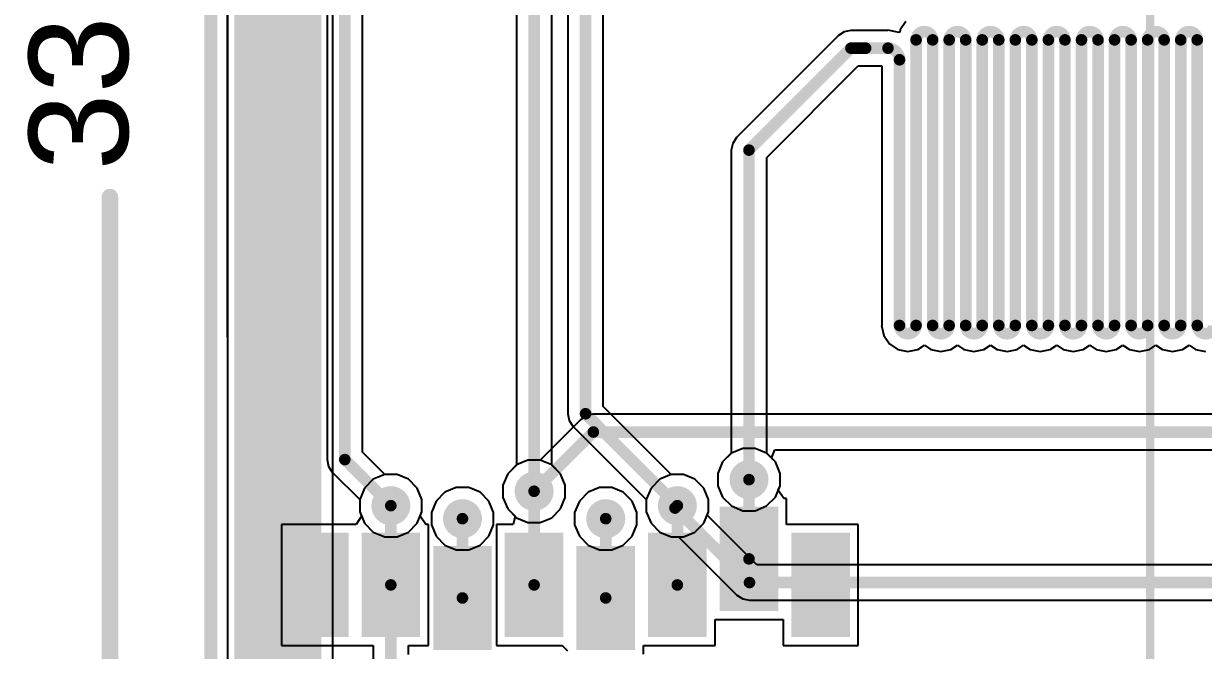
# Model space of a CAD drawing. Header units: inches. Extents: x -3 to 128, y -12 to 41.
# Drawn here: x -2.88 to 15.24, y 3.92 to 13.55 of the extents above; entities that cross this region are included whole.
import ezdxf

# ---------------------------------------------------------------- set-up
doc = ezdxf.new("R2010")
doc.units = ezdxf.units.IN
for name, color, linetype in [('Board Cutout', 216, 'Continuous'), ('Bottom Layer', 5, 'Continuous'), ('Dimension', 6, 'Continuous'), ('Layer 1', 16, 'Continuous'), ('Layer 2', 76, 'Continuous'), ('Top Layer', 1, 'Continuous'), ('Top Overlay', 2, 'Continuous'), ('Top Paste', 8, 'Continuous'), ('Top Solder', 216, 'Continuous'), ('Via Holes', 16, 'Continuous')]:
    doc.layers.add(name, color=color, linetype=linetype)
doc.styles.add('Arial', font='', dxfattribs={"height": 0.2})
doc.styles.get('Arial').set_extended_font_data('Arial')

msp = doc.modelspace()

# ---------------------------------------------------------------- hatches: boundary and pattern name
at = {"layer": 'Bottom Layer'}
h = msp.add_hatch(color=5, dxfattribs=at)
edge = h.paths.add_edge_path()
edge.add_arc((8.264, 6.546), 0.3, 0, 360)
h = msp.add_hatch(color=5, dxfattribs=at)
edge = h.paths.add_edge_path()
edge.add_arc((4.964, 6.367), 0.3, 0, 360)
h = msp.add_hatch(color=5, dxfattribs=at)
edge = h.paths.add_edge_path()
edge.add_arc((2.764, 6.146), 0.3, 0, 360)
h = msp.add_hatch(color=5, dxfattribs=at)
edge = h.paths.add_edge_path()
edge.add_arc((7.164, 6.146), 0.3, 0, 360)
h = msp.add_hatch(color=5, dxfattribs=at)
edge = h.paths.add_edge_path()
edge.add_arc((3.864, 5.946), 0.3, 0, 360)
h = msp.add_hatch(color=5, dxfattribs=at)
edge = h.paths.add_edge_path()
edge.add_arc((6.064, 5.946), 0.3, 0, 360)
at = {"layer": 'Layer 1'}
h = msp.add_hatch(color=16, dxfattribs=at)
edge = h.paths.add_edge_path()
edge.add_arc((8.264, 6.546), 0.3, 0, 360)
h = msp.add_hatch(color=16, dxfattribs=at)
edge = h.paths.add_edge_path()
edge.add_arc((4.964, 6.367), 0.3, 0, 360)
h = msp.add_hatch(color=16, dxfattribs=at)
edge = h.paths.add_edge_path()
edge.add_arc((2.764, 6.146), 0.3, 0, 360)
h = msp.add_hatch(color=16, dxfattribs=at)
edge = h.paths.add_edge_path()
edge.add_arc((7.164, 6.146), 0.3, 0, 360)
h = msp.add_hatch(color=16, dxfattribs=at)
edge = h.paths.add_edge_path()
edge.add_arc((3.864, 5.946), 0.3, 0, 360)
h = msp.add_hatch(color=16, dxfattribs=at)
edge = h.paths.add_edge_path()
edge.add_arc((6.064, 5.946), 0.3, 0, 360)
at = {"layer": 'Layer 2'}
msp.add_hatch(color=76, dxfattribs=at).paths.add_polyline_path([(0.424, 0.429), (1.694, 0.429), (1.694, 15.63), (0.424, 15.63)])
h = msp.add_hatch(color=76, dxfattribs=at)
edge = h.paths.add_edge_path()
edge.add_arc((8.264, 6.546), 0.3, 0, 360)
h = msp.add_hatch(color=76, dxfattribs=at)
edge = h.paths.add_edge_path()
edge.add_arc((4.964, 6.367), 0.3, 0, 360)
h = msp.add_hatch(color=76, dxfattribs=at)
edge = h.paths.add_edge_path()
edge.add_arc((2.764, 6.146), 0.3, 0, 360)
h = msp.add_hatch(color=76, dxfattribs=at)
edge = h.paths.add_edge_path()
edge.add_arc((7.164, 6.146), 0.3, 0, 360)
h = msp.add_hatch(color=76, dxfattribs=at)
edge = h.paths.add_edge_path()
edge.add_arc((3.864, 5.946), 0.3, 0, 360)
h = msp.add_hatch(color=76, dxfattribs=at)
edge = h.paths.add_edge_path()
edge.add_arc((6.064, 5.946), 0.3, 0, 360)
at = {"layer": 'Top Layer'}
h = msp.add_hatch(color=1, dxfattribs=at)
edge = h.paths.add_edge_path()
edge.add_arc((8.264, 6.546), 0.3, 0, 360)
h = msp.add_hatch(color=1, dxfattribs=at)
edge = h.paths.add_edge_path()
edge.add_arc((4.964, 6.367), 0.3, 0, 360)
h = msp.add_hatch(color=1, dxfattribs=at)
edge = h.paths.add_edge_path()
edge.add_arc((2.764, 6.146), 0.3, 0, 360)
h = msp.add_hatch(color=1, dxfattribs=at)
edge = h.paths.add_edge_path()
edge.add_arc((7.164, 6.146), 0.3, 0, 360)
h = msp.add_hatch(color=1, dxfattribs=at)
edge = h.paths.add_edge_path()
edge.add_arc((3.864, 5.946), 0.3, 0, 360)
h = msp.add_hatch(color=1, dxfattribs=at)
edge = h.paths.add_edge_path()
edge.add_arc((6.064, 5.946), 0.3, 0, 360)
for points in [[(7.864, 6.079), (8.664, 6.079), (8.664, 4.579), (7.864, 4.579)], [(1.264, 5.679), (2.064, 5.679), (2.064, 4.179), (1.264, 4.179)], [(2.364, 5.679), (3.164, 5.679), (3.164, 4.179), (2.364, 4.179)], [(4.564, 5.679), (5.364, 5.679), (5.364, 4.179), (4.564, 4.179)], [(6.764, 5.679), (7.564, 5.679), (7.564, 4.179), (6.764, 4.179)], [(8.964, 5.679), (9.764, 5.679), (9.764, 4.179), (8.964, 4.179)], [(3.464, 5.479), (4.264, 5.479), (4.264, 3.979), (3.464, 3.979)], [(5.664, 5.479), (6.464, 5.479), (6.464, 3.979), (5.664, 3.979)]]:
    msp.add_hatch(color=1, dxfattribs=at).paths.add_polyline_path(points)
at = {"layer": 'Top Paste'}
for points in [[(7.864, 6.079), (8.664, 6.079), (8.664, 4.579), (7.864, 4.579)], [(1.264, 5.679), (2.064, 5.679), (2.064, 4.179), (1.264, 4.179)], [(2.364, 5.679), (3.164, 5.679), (3.164, 4.179), (2.364, 4.179)], [(4.564, 5.679), (5.364, 5.679), (5.364, 4.179), (4.564, 4.179)], [(6.764, 5.679), (7.564, 5.679), (7.564, 4.179), (6.764, 4.179)], [(8.964, 5.679), (9.764, 5.679), (9.764, 4.179), (8.964, 4.179)], [(3.464, 5.479), (4.264, 5.479), (4.264, 3.979), (3.464, 3.979)], [(5.664, 5.479), (6.464, 5.479), (6.464, 3.979), (5.664, 3.979)]]:
    msp.add_hatch(color=8, dxfattribs=at).paths.add_polyline_path(points)
at = {"layer": 'Top Solder'}
for points in [[(7.814, 6.129), (8.714, 6.129), (8.714, 4.529), (7.814, 4.529)], [(1.214, 5.729), (2.114, 5.729), (2.114, 4.129), (1.214, 4.129)], [(2.314, 5.729), (3.214, 5.729), (3.214, 4.129), (2.314, 4.129)], [(4.514, 5.729), (5.414, 5.729), (5.414, 4.129), (4.514, 4.129)], [(6.714, 5.729), (7.614, 5.729), (7.614, 4.129), (6.714, 4.129)], [(8.914, 5.729), (9.814, 5.729), (9.814, 4.129), (8.914, 4.129)], [(3.414, 5.529), (4.314, 5.529), (4.314, 3.929), (3.414, 3.929)], [(5.614, 5.529), (6.514, 5.529), (6.514, 3.929), (5.614, 3.929)]]:
    msp.add_hatch(color=216, dxfattribs=at).paths.add_polyline_path(points)
at = {"layer": 'Via Holes'}
h = msp.add_hatch(color=7, dxfattribs=at)
edge = h.paths.add_edge_path()
edge.add_arc((8.264, 6.546), 0.15, 0, 360)
h = msp.add_hatch(color=7, dxfattribs=at)
edge = h.paths.add_edge_path()
edge.add_arc((4.964, 6.367), 0.15, 0, 360)
h = msp.add_hatch(color=7, dxfattribs=at)
edge = h.paths.add_edge_path()
edge.add_arc((2.764, 6.146), 0.15, 0, 360)
h = msp.add_hatch(color=7, dxfattribs=at)
edge = h.paths.add_edge_path()
edge.add_arc((7.164, 6.146), 0.15, 0, 360)
h = msp.add_hatch(color=7, dxfattribs=at)
edge = h.paths.add_edge_path()
edge.add_arc((3.864, 5.946), 0.15, 0, 360)
h = msp.add_hatch(color=7, dxfattribs=at)
edge = h.paths.add_edge_path()
edge.add_arc((6.064, 5.946), 0.15, 0, 360)

# ---------------------------------------------------------------- linework, layer by layer
at = {"layer": 'Board Cutout', "const_width": 0.2}
msp.add_lwpolyline([(-0.003, 33.09), (0, 0)], dxfattribs=at)
at = {"layer": 'Bottom Layer'}
for p, q in [((0.259, 3.746), (0.257, 29.977)), ((7.993, 6.951), (7.859, 6.817)), ((8.169, 7.024), (7.993, 6.951)), ((8.359, 7.024), (8.169, 7.024)), ((8.534, 6.951), (8.359, 7.024)), ((8.669, 6.817), (8.534, 6.951)), ((4.693, 6.772), (4.559, 6.637)), ((4.869, 6.844), (4.693, 6.772)), ((5.059, 6.844), (4.869, 6.844)), ((5.234, 6.772), (5.059, 6.844)), ((5.369, 6.637), (5.234, 6.772)), ((7.859, 6.817), (7.786, 6.641)), ((8.742, 6.641), (8.669, 6.817)), ((2.493, 6.551), (2.359, 6.417)), ((2.669, 6.624), (2.493, 6.551)), ((2.859, 6.624), (2.669, 6.624)), ((3.034, 6.551), (2.859, 6.624)), ((3.169, 6.417), (3.034, 6.551)), ((4.559, 6.637), (4.486, 6.462)), ((5.442, 6.462), (5.369, 6.637)), ((6.893, 6.551), (6.759, 6.417)), ((7.069, 6.624), (6.893, 6.551)), ((7.259, 6.624), (7.069, 6.624)), ((7.434, 6.551), (7.259, 6.624)), ((7.569, 6.417), (7.434, 6.551)), ((7.786, 6.641), (7.786, 6.451)), ((8.742, 6.451), (8.742, 6.641)), ((2.359, 6.417), (2.286, 6.241)), ((3.242, 6.241), (3.169, 6.417)), ((3.593, 6.351), (3.459, 6.217)), ((3.769, 6.424), (3.593, 6.351)), ((3.959, 6.424), (3.769, 6.424)), ((4.134, 6.351), (3.959, 6.424)), ((4.269, 6.217), (4.134, 6.351)), ((4.486, 6.462), (4.486, 6.272)), ((5.442, 6.272), (5.442, 6.462)), ((6.759, 6.417), (6.686, 6.241)), ((7.642, 6.241), (7.569, 6.417)), ((7.786, 6.451), (7.859, 6.276)), ((8.669, 6.276), (8.742, 6.451)), ((2.286, 6.241), (2.286, 6.051)), ((3.242, 6.051), (3.242, 6.241)), ((3.459, 6.217), (3.386, 6.041)), ((4.342, 6.041), (4.269, 6.217)), ((4.486, 6.272), (4.559, 6.096)), ((5.369, 6.096), (5.442, 6.272)), ((6.686, 6.241), (6.686, 6.051)), ((7.642, 6.051), (7.642, 6.241)), ((7.859, 6.276), (7.993, 6.141)), ((8.534, 6.141), (8.669, 6.276)), ((2.286, 6.051), (2.359, 5.876)), ((3.169, 5.876), (3.242, 6.051)), ((3.386, 6.041), (3.386, 5.851)), ((4.342, 5.851), (4.342, 6.041)), ((4.559, 6.096), (4.693, 5.961)), ((5.234, 5.961), (5.369, 6.096)), ((6.686, 6.051), (6.759, 5.876)), ((7.569, 5.876), (7.642, 6.051)), ((7.993, 6.141), (8.169, 6.069)), ((8.169, 6.069), (8.359, 6.069)), ((8.359, 6.069), (8.534, 6.141)), ((2.359, 5.876), (2.493, 5.741)), ((3.034, 5.741), (3.169, 5.876)), ((3.386, 5.851), (3.459, 5.676)), ((4.269, 5.676), (4.342, 5.851)), ((4.693, 5.961), (4.869, 5.889)), ((4.869, 5.889), (5.059, 5.889)), ((5.059, 5.889), (5.234, 5.961)), ((6.759, 5.876), (6.893, 5.741)), ((7.434, 5.741), (7.569, 5.876)), ((2.493, 5.741), (2.669, 5.669)), ((2.669, 5.669), (2.859, 5.669)), ((2.859, 5.669), (3.034, 5.741)), ((3.459, 5.676), (3.593, 5.541)), ((4.134, 5.541), (4.269, 5.676)), ((6.893, 5.741), (7.069, 5.669)), ((7.069, 5.669), (7.259, 5.669)), ((7.259, 5.669), (7.434, 5.741)), ((3.593, 5.541), (3.769, 5.469)), ((3.769, 5.469), (3.959, 5.469)), ((3.959, 5.469), (4.134, 5.541))]:
    msp.add_line(p, q, dxfattribs=at)
at = {"layer": 'Dimension', "const_width": 0.254}
msp.add_lwpolyline([(-1.55, 0), (-1.55, 10.883)], dxfattribs=at)
at = {"layer": 'Dimension', "const_width": 0.127}
msp.add_lwpolyline([(-1.614, 10.883, 1), (-1.487, 10.883, 1)], format="xyb", close=True, dxfattribs=at)
at = {"layer": 'Layer 1'}
for p, q in [((0.259, 0.259), (0.256, 32.741)), ((1.785, 26.934), (1.785, 6.853)), ((2.329, 6.966), (2.329, 26.821)), ((5.482, 26.391), (5.482, 7.557)), ((6.026, 7.669), (6.026, 26.278)), ((5.236, 6.77), (5.236, 25.07)), ((4.692, 15.979), (4.692, 6.77)), ((9.725, 13.42), (9.637, 13.361)), ((9.829, 13.441), (9.725, 13.42)), ((10.398, 13.441), (9.829, 13.441)), ((9.829, 13.441), (9.829, 13.441)), ((10.572, 13.41), (10.398, 13.445)), ((10.398, 13.445), (10.398, 13.441)), ((10.579, 13.413), (10.572, 13.41)), ((10.586, 13.45), (10.579, 13.413)), ((10.673, 13.58), (10.586, 13.45)), ((9.637, 13.361), (8.071, 11.796)), ((9.637, 13.361), (9.637, 13.361)), ((8.536, 11.491), (9.942, 12.897)), ((9.942, 12.897), (10.304, 12.897)), ((10.304, 12.897), (10.304, 8.912)), ((8.071, 11.796), (8.013, 11.708)), ((8.013, 11.708), (7.992, 11.604)), ((7.992, 11.604), (7.992, 6.95)), ((8.536, 6.95), (8.536, 11.491)), ((10.304, 8.912), (10.301, 8.912)), ((10.301, 8.912), (10.332, 8.759)), ((10.332, 8.759), (10.419, 8.628)), ((10.419, 8.628), (10.549, 8.541)), ((10.549, 8.541), (10.703, 8.511)), ((10.703, 8.511), (10.856, 8.541)), ((10.856, 8.541), (10.957, 8.608)), ((10.957, 8.608), (11.057, 8.541)), ((11.057, 8.541), (11.211, 8.511)), ((11.211, 8.511), (11.364, 8.541)), ((11.364, 8.541), (11.465, 8.608)), ((11.465, 8.608), (11.565, 8.541)), ((11.565, 8.541), (11.719, 8.511)), ((11.719, 8.511), (11.872, 8.541)), ((11.872, 8.541), (11.973, 8.608)), ((11.973, 8.608), (12.073, 8.541)), ((12.073, 8.541), (12.227, 8.511)), ((12.227, 8.511), (12.38, 8.541)), ((12.38, 8.541), (12.481, 8.608)), ((12.481, 8.608), (12.581, 8.541)), ((12.581, 8.541), (12.735, 8.511)), ((12.735, 8.511), (12.888, 8.541)), ((12.888, 8.541), (12.989, 8.608)), ((12.989, 8.608), (13.089, 8.541)), ((13.089, 8.541), (13.243, 8.511)), ((13.243, 8.511), (13.396, 8.541)), ((13.396, 8.541), (13.497, 8.608)), ((13.497, 8.608), (13.597, 8.541)), ((13.597, 8.541), (13.751, 8.511)), ((13.751, 8.511), (13.904, 8.541)), ((13.904, 8.541), (14.005, 8.608)), ((14.005, 8.608), (14.105, 8.541)), ((14.105, 8.541), (14.259, 8.511)), ((14.259, 8.511), (14.412, 8.541)), ((14.412, 8.541), (14.513, 8.608)), ((14.513, 8.608), (14.613, 8.541)), ((14.613, 8.541), (14.767, 8.511)), ((14.767, 8.511), (14.92, 8.541)), ((14.92, 8.541), (15.021, 8.608)), ((15.021, 8.608), (15.121, 8.541)), ((15.121, 8.541), (15.275, 8.511)), ((7.071, 6.624), (6.026, 7.669)), ((5.482, 7.557), (5.502, 7.452)), ((5.502, 7.452), (5.561, 7.364)), ((5.561, 7.364), (6.686, 6.24)), ((2.671, 6.624), (2.329, 6.966)), ((7.992, 6.95), (7.859, 6.817)), ((8.669, 6.817), (8.536, 6.95)), ((1.785, 6.853), (1.805, 6.749)), ((1.805, 6.749), (1.864, 6.661)), ((4.692, 6.77), (4.559, 6.637)), ((5.369, 6.637), (5.236, 6.77)), ((7.859, 6.817), (7.786, 6.641)), ((8.742, 6.641), (8.669, 6.817)), ((1.864, 6.661), (2.286, 6.24)), ((2.859, 6.624), (2.671, 6.624)), ((3.034, 6.551), (2.859, 6.624)), ((3.169, 6.417), (3.034, 6.551)), ((4.559, 6.637), (4.486, 6.462)), ((5.442, 6.462), (5.369, 6.637)), ((7.259, 6.624), (7.071, 6.624)), ((7.434, 6.551), (7.259, 6.624)), ((7.569, 6.417), (7.434, 6.551)), ((7.786, 6.641), (7.786, 6.451)), ((8.742, 6.451), (8.742, 6.641)), ((3.242, 6.241), (3.169, 6.417)), ((4.486, 6.462), (4.486, 6.272)), ((5.442, 6.272), (5.442, 6.462)), ((5.793, 6.351), (5.659, 6.217)), ((5.969, 6.424), (5.793, 6.351)), ((6.159, 6.424), (5.969, 6.424)), ((6.334, 6.351), (6.159, 6.424)), ((6.469, 6.217), (6.334, 6.351)), ((7.642, 6.241), (7.569, 6.417)), ((7.786, 6.451), (7.859, 6.276)), ((8.669, 6.276), (8.742, 6.451)), ((2.286, 6.24), (2.286, 6.051)), ((3.242, 6.051), (3.242, 6.241)), ((4.486, 6.272), (4.559, 6.096)), ((5.369, 6.096), (5.442, 6.272)), ((5.659, 6.217), (5.586, 6.041)), ((6.542, 6.041), (6.469, 6.217)), ((6.686, 6.24), (6.686, 6.051)), ((7.642, 6.051), (7.642, 6.241)), ((7.859, 6.276), (7.993, 6.141)), ((8.534, 6.141), (8.669, 6.276)), ((2.286, 6.051), (2.359, 5.876)), ((3.169, 5.876), (3.242, 6.051)), ((4.559, 6.096), (4.693, 5.961)), ((5.234, 5.961), (5.369, 6.096)), ((5.586, 6.041), (5.586, 5.851)), ((6.542, 5.851), (6.542, 6.041)), ((6.686, 6.051), (6.759, 5.876)), ((7.62, 6), (7.642, 6.051)), ((8.384, 5.237), (7.62, 6)), ((7.993, 6.141), (8.169, 6.069)), ((8.169, 6.069), (8.359, 6.069)), ((8.359, 6.069), (8.534, 6.141)), ((2.359, 5.876), (2.493, 5.741)), ((3.034, 5.741), (3.169, 5.876)), ((4.693, 5.961), (4.869, 5.889)), ((4.869, 5.889), (5.059, 5.889)), ((5.059, 5.889), (5.234, 5.961)), ((5.586, 5.851), (5.659, 5.676)), ((6.469, 5.676), (6.542, 5.851)), ((6.759, 5.876), (6.893, 5.741)), ((2.493, 5.741), (2.669, 5.669)), ((2.669, 5.669), (2.859, 5.669)), ((2.859, 5.669), (3.034, 5.741)), ((5.659, 5.676), (5.793, 5.541)), ((6.334, 5.541), (6.469, 5.676)), ((6.893, 5.741), (7.069, 5.669)), ((7.069, 5.669), (7.183, 5.669)), ((7.183, 5.669), (8.079, 4.773)), ((5.793, 5.541), (5.969, 5.469)), ((5.969, 5.469), (6.159, 5.469)), ((6.159, 5.469), (6.334, 5.541)), ((21.073, 5.237), (8.384, 5.237)), ((8.079, 4.773), (8.167, 4.714)), ((8.167, 4.714), (8.271, 4.693)), ((8.271, 4.693), (21.185, 4.693))]:
    msp.add_line(p, q, dxfattribs=at)
at = {"layer": 'Layer 1', "const_width": 0.178}
for points in [[(2.057, 6.853), (2.057, 26.934)], [(5.754, 7.557), (5.754, 26.391)], [(4.964, 6.367), (4.964, 25.07)], [(8.264, 11.604), (9.829, 13.169)], [(9.829, 13.169), (10.055, 13.169)], [(10.055, 13.169), (10.398, 13.169)], [(10.83, 8.912), (10.83, 13.296)], [(11.084, 8.912), (11.084, 13.296)], [(11.338, 8.912), (11.338, 13.296)], [(11.592, 8.912), (11.592, 13.296)], [(11.846, 8.912), (11.846, 13.296)], [(12.1, 8.912), (12.1, 13.296)], [(12.354, 8.912), (12.354, 13.296)], [(12.608, 8.912), (12.608, 13.296)], [(12.862, 8.912), (12.862, 13.296)], [(13.116, 8.912), (13.116, 13.296)], [(13.37, 8.912), (13.37, 13.296)], [(13.624, 8.912), (13.624, 13.296)], [(13.878, 8.912), (13.878, 13.296)], [(14.132, 8.912), (14.132, 13.296)], [(14.386, 8.912), (14.386, 13.296)], [(14.64, 8.912), (14.64, 13.296)], [(14.894, 8.912), (14.894, 13.296)], [(15.148, 8.912), (15.148, 13.296)], [(10.576, 8.912), (10.576, 12.991)], [(8.264, 6.546), (8.264, 11.604)], [(5.754, 7.557), (7.164, 6.146)], [(2.057, 6.853), (2.764, 6.146)], [(7.127, 6.109), (8.271, 4.965)], [(8.271, 4.965), (21.185, 4.965)]]:
    msp.add_lwpolyline(points, dxfattribs=at)
for points in [[(10.83, 13.296, -1), (11.084, 13.296)], [(11.338, 13.296, -1), (11.592, 13.296)], [(11.846, 13.296, -1), (12.1, 13.296)], [(12.354, 13.296, -1), (12.608, 13.296)], [(12.862, 13.296, -1), (13.116, 13.296)], [(13.37, 13.296, -1), (13.624, 13.296)], [(13.878, 13.296, -1), (14.132, 13.296)], [(14.386, 13.296, -1), (14.64, 13.296)], [(14.894, 13.296, -1), (15.148, 13.296)], [(10.398, 13.169, -0.414214), (10.576, 12.991)], [(10.83, 8.912, -1), (10.576, 8.912)], [(11.338, 8.912, -1), (11.084, 8.912)], [(11.846, 8.912, -1), (11.592, 8.912)], [(12.354, 8.912, -1), (12.1, 8.912)], [(12.862, 8.912, -1), (12.608, 8.912)], [(13.37, 8.912, -1), (13.116, 8.912)], [(13.878, 8.912, -1), (13.624, 8.912)], [(14.386, 8.912, -1), (14.132, 8.912)], [(14.894, 8.912, -1), (14.64, 8.912)], [(15.402, 8.912, -1), (15.148, 8.912)]]:
    msp.add_lwpolyline(points, format="xyb", dxfattribs=at)
at = {"layer": 'Layer 1', "const_width": 0.0889}
for points in [[(9.785, 13.169, 1), (9.874, 13.169, 1)], [(9.785, 13.169, 1), (9.874, 13.169, 1)], [(10.011, 13.169, 1), (10.1, 13.169, 1)], [(10.011, 13.169, 1), (10.1, 13.169, 1)], [(10.354, 13.169, 1), (10.443, 13.169, 1)], [(10.354, 13.169, 1), (10.443, 13.169, 1)], [(10.785, 13.296, 1), (10.874, 13.296, 1)], [(10.785, 13.296, 1), (10.874, 13.296, 1)], [(11.039, 13.296, 1), (11.128, 13.296, 1)], [(11.039, 13.296, 1), (11.128, 13.296, 1)], [(11.293, 13.296, 1), (11.382, 13.296, 1)], [(11.293, 13.296, 1), (11.382, 13.296, 1)], [(11.547, 13.296, 1), (11.636, 13.296, 1)], [(11.547, 13.296, 1), (11.636, 13.296, 1)], [(11.801, 13.296, 1), (11.89, 13.296, 1)], [(11.801, 13.296, 1), (11.89, 13.296, 1)], [(12.055, 13.296, 1), (12.144, 13.296, 1)], [(12.055, 13.296, 1), (12.144, 13.296, 1)], [(12.309, 13.296, 1), (12.398, 13.296, 1)], [(12.309, 13.296, 1), (12.398, 13.296, 1)], [(12.563, 13.296, 1), (12.652, 13.296, 1)], [(12.563, 13.296, 1), (12.652, 13.296, 1)], [(12.817, 13.296, 1), (12.906, 13.296, 1)], [(12.817, 13.296, 1), (12.906, 13.296, 1)], [(13.071, 13.296, 1), (13.16, 13.296, 1)], [(13.071, 13.296, 1), (13.16, 13.296, 1)], [(13.325, 13.296, 1), (13.414, 13.296, 1)], [(13.325, 13.296, 1), (13.414, 13.296, 1)], [(13.579, 13.296, 1), (13.668, 13.296, 1)], [(13.579, 13.296, 1), (13.668, 13.296, 1)], [(13.833, 13.296, 1), (13.922, 13.296, 1)], [(13.833, 13.296, 1), (13.922, 13.296, 1)], [(14.087, 13.296, 1), (14.176, 13.296, 1)], [(14.087, 13.296, 1), (14.176, 13.296, 1)], [(14.341, 13.296, 1), (14.43, 13.296, 1)], [(14.341, 13.296, 1), (14.43, 13.296, 1)], [(14.595, 13.296, 1), (14.684, 13.296, 1)], [(14.595, 13.296, 1), (14.684, 13.296, 1)], [(14.849, 13.296, 1), (14.938, 13.296, 1)], [(14.849, 13.296, 1), (14.938, 13.296, 1)], [(15.103, 13.296, 1), (15.192, 13.296, 1)], [(15.103, 13.296, 1), (15.192, 13.296, 1)], [(10.531, 12.991, 1), (10.62, 12.991, 1)], [(10.531, 12.991, 1), (10.62, 12.991, 1)], [(8.219, 11.604, 1), (8.308, 11.604, 1)], [(8.219, 11.604, 1), (8.308, 11.604, 1)], [(10.531, 8.912, 1), (10.62, 8.912, 1)], [(10.531, 8.912, 1), (10.62, 8.912, 1)], [(10.785, 8.912, 1), (10.874, 8.912, 1)], [(10.785, 8.912, 1), (10.874, 8.912, 1)], [(11.039, 8.912, 1), (11.128, 8.912, 1)], [(11.039, 8.912, 1), (11.128, 8.912, 1)], [(11.293, 8.912, 1), (11.382, 8.912, 1)], [(11.293, 8.912, 1), (11.382, 8.912, 1)], [(11.547, 8.912, 1), (11.636, 8.912, 1)], [(11.547, 8.912, 1), (11.636, 8.912, 1)], [(11.801, 8.912, 1), (11.89, 8.912, 1)], [(11.801, 8.912, 1), (11.89, 8.912, 1)], [(12.055, 8.912, 1), (12.144, 8.912, 1)], [(12.055, 8.912, 1), (12.144, 8.912, 1)], [(12.309, 8.912, 1), (12.398, 8.912, 1)], [(12.309, 8.912, 1), (12.398, 8.912, 1)], [(12.563, 8.912, 1), (12.652, 8.912, 1)], [(12.563, 8.912, 1), (12.652, 8.912, 1)], [(12.817, 8.912, 1), (12.906, 8.912, 1)], [(12.817, 8.912, 1), (12.906, 8.912, 1)], [(13.071, 8.912, 1), (13.16, 8.912, 1)], [(13.071, 8.912, 1), (13.16, 8.912, 1)], [(13.325, 8.912, 1), (13.414, 8.912, 1)], [(13.325, 8.912, 1), (13.414, 8.912, 1)], [(13.579, 8.912, 1), (13.668, 8.912, 1)], [(13.579, 8.912, 1), (13.668, 8.912, 1)], [(13.833, 8.912, 1), (13.922, 8.912, 1)], [(13.833, 8.912, 1), (13.922, 8.912, 1)], [(14.087, 8.912, 1), (14.176, 8.912, 1)], [(14.087, 8.912, 1), (14.176, 8.912, 1)], [(14.341, 8.912, 1), (14.43, 8.912, 1)], [(14.341, 8.912, 1), (14.43, 8.912, 1)], [(14.595, 8.912, 1), (14.684, 8.912, 1)], [(14.595, 8.912, 1), (14.684, 8.912, 1)], [(14.849, 8.912, 1), (14.938, 8.912, 1)], [(14.849, 8.912, 1), (14.938, 8.912, 1)], [(15.103, 8.912, 1), (15.192, 8.912, 1)], [(15.103, 8.912, 1), (15.192, 8.912, 1)], [(5.709, 7.557, 1), (5.798, 7.557, 1)], [(5.709, 7.557, 1), (5.798, 7.557, 1)], [(2.012, 6.853, 1), (2.101, 6.853, 1)], [(2.012, 6.853, 1), (2.101, 6.853, 1)], [(8.219, 6.546, 1), (8.308, 6.546, 1)], [(4.919, 6.367, 1), (5.008, 6.367, 1)], [(2.719, 6.146, 1), (2.808, 6.146, 1)], [(7.082, 6.109, 1), (7.171, 6.109, 1)], [(7.119, 6.146, 1), (7.208, 6.146, 1)], [(8.227, 4.965, 1), (8.316, 4.965, 1)], [(8.227, 4.965, 1), (8.316, 4.965, 1)]]:
    msp.add_lwpolyline(points, format="xyb", close=True, dxfattribs=at)
at = {"layer": 'Layer 2'}
for p, q in [((1.875, 0.429), (1.875, 14.135)), ((7.993, 6.951), (7.859, 6.817)), ((8.169, 7.024), (7.993, 6.951)), ((8.359, 7.024), (8.169, 7.024)), ((8.534, 6.951), (8.359, 7.024)), ((8.669, 6.817), (8.534, 6.951)), ((4.693, 6.772), (4.559, 6.637)), ((4.869, 6.844), (4.693, 6.772)), ((5.059, 6.844), (4.869, 6.844)), ((5.234, 6.772), (5.059, 6.844)), ((5.369, 6.637), (5.234, 6.772)), ((7.859, 6.817), (7.786, 6.641)), ((8.742, 6.641), (8.669, 6.817)), ((2.493, 6.551), (2.359, 6.417)), ((2.669, 6.624), (2.493, 6.551)), ((2.859, 6.624), (2.669, 6.624)), ((3.034, 6.551), (2.859, 6.624)), ((3.169, 6.417), (3.034, 6.551)), ((4.559, 6.637), (4.486, 6.462)), ((5.442, 6.462), (5.369, 6.637)), ((6.893, 6.551), (6.759, 6.417)), ((7.069, 6.624), (6.893, 6.551)), ((7.259, 6.624), (7.069, 6.624)), ((7.434, 6.551), (7.259, 6.624)), ((7.569, 6.417), (7.434, 6.551)), ((7.786, 6.641), (7.786, 6.451)), ((8.742, 6.451), (8.742, 6.641)), ((2.359, 6.417), (2.286, 6.241)), ((3.242, 6.241), (3.169, 6.417)), ((3.593, 6.351), (3.459, 6.217)), ((3.769, 6.424), (3.593, 6.351)), ((3.959, 6.424), (3.769, 6.424)), ((4.134, 6.351), (3.959, 6.424)), ((4.269, 6.217), (4.134, 6.351)), ((4.486, 6.462), (4.486, 6.272)), ((5.442, 6.272), (5.442, 6.462)), ((5.793, 6.351), (5.659, 6.217)), ((5.969, 6.424), (5.793, 6.351)), ((6.159, 6.424), (5.969, 6.424)), ((6.334, 6.351), (6.159, 6.424)), ((6.469, 6.217), (6.334, 6.351)), ((6.759, 6.417), (6.686, 6.241)), ((7.642, 6.241), (7.569, 6.417)), ((7.786, 6.451), (7.859, 6.276)), ((8.669, 6.276), (8.742, 6.451)), ((2.286, 6.241), (2.286, 6.051)), ((3.242, 6.051), (3.242, 6.241)), ((3.459, 6.217), (3.386, 6.041)), ((4.342, 6.041), (4.269, 6.217)), ((4.486, 6.272), (4.559, 6.096)), ((5.369, 6.096), (5.442, 6.272)), ((5.659, 6.217), (5.586, 6.041)), ((6.542, 6.041), (6.469, 6.217)), ((6.686, 6.241), (6.686, 6.051)), ((7.642, 6.051), (7.642, 6.241)), ((7.859, 6.276), (7.993, 6.141)), ((8.534, 6.141), (8.669, 6.276)), ((2.286, 6.051), (2.359, 5.876)), ((3.169, 5.876), (3.242, 6.051)), ((3.386, 6.041), (3.386, 5.851)), ((4.342, 5.851), (4.342, 6.041)), ((4.559, 6.096), (4.693, 5.961)), ((5.234, 5.961), (5.369, 6.096)), ((5.586, 6.041), (5.586, 5.851)), ((6.542, 5.851), (6.542, 6.041)), ((6.686, 6.051), (6.759, 5.876)), ((7.569, 5.876), (7.642, 6.051)), ((7.993, 6.141), (8.169, 6.069)), ((8.169, 6.069), (8.359, 6.069)), ((8.359, 6.069), (8.534, 6.141)), ((2.359, 5.876), (2.493, 5.741)), ((3.034, 5.741), (3.169, 5.876)), ((3.386, 5.851), (3.459, 5.676)), ((4.269, 5.676), (4.342, 5.851)), ((4.693, 5.961), (4.869, 5.889)), ((4.869, 5.889), (5.059, 5.889)), ((5.059, 5.889), (5.234, 5.961)), ((5.586, 5.851), (5.659, 5.676)), ((6.469, 5.676), (6.542, 5.851)), ((6.759, 5.876), (6.893, 5.741)), ((7.434, 5.741), (7.569, 5.876)), ((2.493, 5.741), (2.669, 5.669)), ((2.669, 5.669), (2.859, 5.669)), ((2.859, 5.669), (3.034, 5.741)), ((3.459, 5.676), (3.593, 5.541)), ((4.134, 5.541), (4.269, 5.676)), ((5.659, 5.676), (5.793, 5.541)), ((6.334, 5.541), (6.469, 5.676)), ((6.893, 5.741), (7.069, 5.669)), ((7.069, 5.669), (7.259, 5.669)), ((7.259, 5.669), (7.434, 5.741)), ((3.593, 5.541), (3.769, 5.469)), ((3.769, 5.469), (3.959, 5.469)), ((3.959, 5.469), (4.134, 5.541)), ((5.793, 5.541), (5.969, 5.469)), ((5.969, 5.469), (6.159, 5.469)), ((6.159, 5.469), (6.334, 5.541))]:
    msp.add_line(p, q, dxfattribs=at)
at = {"layer": 'Top Layer'}
for p, q in [((0.259, 3.21), (0.257, 29.796)), ((5.681, 7.469), (5.057, 6.844)), ((5.769, 7.528), (5.681, 7.469)), ((5.874, 7.548), (5.769, 7.528)), ((60.226, 7.548), (5.874, 7.548)), ((8.608, 6.877), (8.661, 7.004)), ((8.661, 7.004), (19.353, 7.004)), ((4.693, 6.772), (4.559, 6.637)), ((4.869, 6.844), (4.693, 6.772)), ((5.057, 6.844), (4.869, 6.844)), ((8.669, 6.817), (8.608, 6.877)), ((8.742, 6.641), (8.669, 6.817)), ((2.493, 6.551), (2.359, 6.417)), ((2.669, 6.624), (2.493, 6.551)), ((2.859, 6.624), (2.669, 6.624)), ((3.034, 6.551), (2.859, 6.624)), ((3.169, 6.417), (3.034, 6.551)), ((4.559, 6.637), (4.486, 6.462)), ((8.742, 6.451), (8.742, 6.641)), ((2.359, 6.417), (2.286, 6.241)), ((3.242, 6.241), (3.169, 6.417)), ((4.486, 6.462), (4.486, 6.272)), ((8.714, 6.384), (8.742, 6.451)), ((8.799, 6.257), (8.714, 6.384)), ((2.286, 6.241), (2.286, 6.051)), ((3.242, 6.051), (3.242, 6.241)), ((4.486, 6.272), (4.559, 6.096)), ((8.842, 6.257), (8.799, 6.257)), ((8.842, 5.857), (8.842, 6.257)), ((2.314, 5.984), (2.229, 5.857)), ((2.286, 6.051), (2.314, 5.984)), ((3.214, 5.984), (3.242, 6.051)), ((3.299, 5.857), (3.214, 5.984)), ((4.559, 6.096), (4.671, 5.984)), ((4.671, 5.984), (4.64, 5.857)), ((2.229, 5.857), (1.086, 5.857)), ((1.086, 5.857), (1.086, 4.001)), ((3.342, 5.857), (3.299, 5.857)), ((3.342, 4.001), (3.342, 5.857)), ((4.64, 5.857), (4.386, 5.857)), ((4.386, 5.857), (4.386, 4.001)), ((9.942, 5.857), (8.842, 5.857)), ((9.942, 4.001), (9.942, 5.857)), ((7.742, 4.001), (7.742, 4.401)), ((7.742, 4.401), (8.786, 4.401)), ((8.786, 4.401), (8.786, 4.001)), ((1.086, 4.001), (2.492, 4.001)), ((2.492, 4.001), (2.492, 3.75)), ((3.036, 3.862), (3.036, 4.001)), ((3.036, 4.001), (3.342, 4.001)), ((4.386, 4.001), (5.396, 4.001)), ((5.396, 4.001), (5.478, 3.919)), ((6.642, 3.865), (6.642, 4.001)), ((6.642, 4.001), (7.742, 4.001)), ((8.786, 4.001), (9.942, 4.001))]:
    msp.add_line(p, q, dxfattribs=at)
at = {"layer": 'Top Layer', "const_width": 0.178}
for points in [[(4.964, 6.367), (5.874, 7.276)], [(5.874, 7.276), (36.219, 7.276)], [(8.264, 5.329), (8.264, 6.546)], [(4.964, 4.929), (4.964, 6.367)], [(2.764, 4.929), (2.764, 6.146)], [(7.164, 4.929), (7.164, 6.146)], [(3.864, 4.729), (3.864, 5.946)], [(6.064, 4.729), (6.064, 5.946)], [(2.764, 3.75), (2.764, 4.929)]]:
    msp.add_lwpolyline(points, dxfattribs=at)
at = {"layer": 'Top Layer', "const_width": 0.0889}
for points in [[(5.829, 7.276, 1), (5.918, 7.276, 1)], [(5.829, 7.276, 1), (5.918, 7.276, 1)], [(8.219, 6.546, 1), (8.308, 6.546, 1)], [(4.919, 6.367, 1), (5.008, 6.367, 1)], [(4.919, 6.367, 1), (5.008, 6.367, 1)], [(2.719, 6.146, 1), (2.808, 6.146, 1)], [(7.119, 6.146, 1), (7.208, 6.146, 1)], [(3.819, 5.946, 1), (3.908, 5.946, 1)], [(6.019, 5.946, 1), (6.108, 5.946, 1)], [(8.219, 5.329, 1), (8.308, 5.329, 1)], [(2.719, 4.929, 1), (2.808, 4.929, 1)], [(2.719, 4.929, 1), (2.808, 4.929, 1)], [(4.919, 4.929, 1), (5.008, 4.929, 1)], [(7.119, 4.929, 1), (7.208, 4.929, 1)], [(3.819, 4.729, 1), (3.908, 4.729, 1)], [(6.019, 4.729, 1), (6.108, 4.729, 1)]]:
    msp.add_lwpolyline(points, format="xyb", close=True, dxfattribs=at)
at = {"layer": 'Top Overlay', "const_width": 0.127}
for points in [[(14.424, 2.36), (14.424, 15.63)], [(0.424, 3.26), (0.424, 15.379)]]:
    msp.add_lwpolyline(points, dxfattribs=at)

# ---------------------------------------------------------------- texts
at = {"layer": 'Dimension', "style": 'Arial'}
msp.add_text('33.09 (mm)', height=1.524, rotation=90, dxfattribs=at).set_placement((-1.271, 11.29))

doc.saveas('drawing.dxf')
